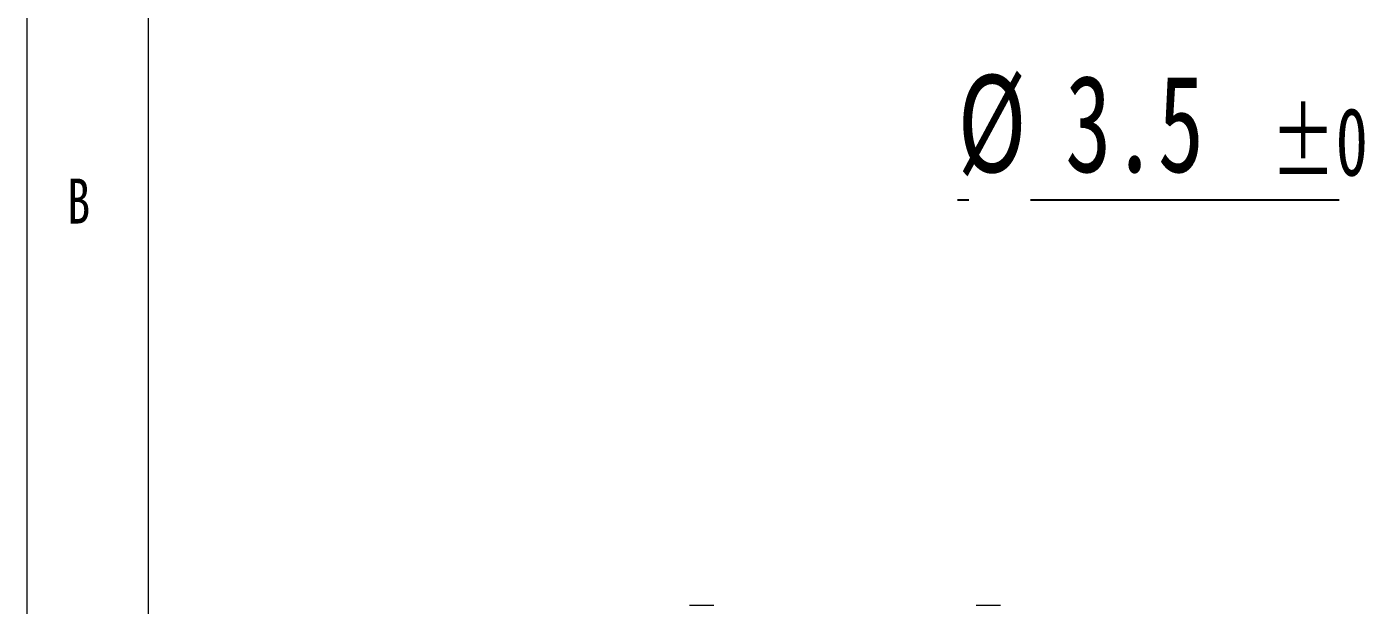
# Model space of a CAD drawing. Header units: millimetres. Extents: x 5 to 415, y 5 to 292.
# Drawn here: x 5 to 60, y 207.1 to 230.9 of the extents above; entities that cross this region are included whole.
import ezdxf

# ---------------------------------------------------------------- set-up
doc = ezdxf.new("R2010")
doc.units = ezdxf.units.MM
doc.linetypes.add('CENTERX2', pattern=[20.32, 12.7, -2.54, 2.54, -2.54])
doc.layers.add('CENTER_LINE', color=7, linetype='CENTERX2')
doc.styles.add('SLDTEXTSTYLE0', font='TXT', dxfattribs={"width": 0.7})
doc.styles.add('SLDTEXTSTYLE3', font='TXT', dxfattribs={"width": 0.75})
doc.dimstyles.new('SLDDIMSTYLE2', dxfattribs={"dimtxt": 4, "dimasz": 3.302, "dimexe": 0, "dimexo": 0.0625, "dimgap": 1, "dimtad": 0, "dimtih": 1, "dimtoh": 1, "dimdec": 1, "dimrnd": 1e-09, "dimzin": 12, "dimdsep": 46, "dimtxsty": 'SLDTEXTSTYLE0', "dimsah": 1, "dimcen": 0, "dimadec": 0, "dimazin": 3, "dimtol": 1, "dimtp": 0.1, "dimtm": 0.1, "dimtfac": 1, "dimtdec": 1, "dimtmove": 0, "dimatfit": 3, "dimfxl": 1, "dimfrac": 2, "dimtolj": 1, "dimarcsym": 0})

# ---------------------------------------------------------------- blocks, each defined once
blk = doc.blocks.new('_D_5')
at = {"layer": 'CENTER_LINE'}
for p, q in [((79.331, 223.779), (43.309, 223.779)), ((87.969, 184.436), (79.331, 223.779)), ((88.72, 181.017), (87.969, 184.436)), ((88.72, 181.017), (90.081, 174.815))]:
    blk.add_line(p, q, dxfattribs=at)
for points in [[(87.969, 184.436), (87.757, 187.77), (86.765, 187.552)], [(88.72, 181.017), (88.932, 177.683), (89.924, 177.901)]]:
    blk.add_solid(points, dxfattribs=at)
at = {"layer": 'CENTER_LINE', "attachment_point": 1, "style": 'SLDTEXTSTYLE0'}
for s, insert, char_height in [('%%c', (43.309, 228.935), 4), ('HOLE', (65.255, 228.935), 4), ('3.5', (47.738, 228.935), 4), ('±0.1', (56.199, 227.587), 2.8)]:
    blk.add_mtext(s, dxfattribs=dict(at, insert=insert, char_height=char_height))

msp = doc.modelspace()

# ---------------------------------------------------------------- linework, layer by layer
at = {"color": 7, "linetype": 'Continuous', "lineweight": 18}
for p, q in [((5, 292), (5, 5)), ((10, 287), (10, 10))]:
    msp.add_line(p, q, dxfattribs=at)
for points in [[(32.276, 207.109), (32.291, 207.109), (32.321, 207.109), (32.553, 207.109), (32.883, 207.109), (33.145, 207.109), (33.276, 207.109)], [(44.076, 207.109), (44.207, 207.109), (44.469, 207.109), (44.8, 207.109), (45.031, 207.109), (45.061, 207.109), (45.076, 207.109)]]:
    msp.add_open_spline(points, degree=3, dxfattribs=at)

# ---------------------------------------------------------------- texts
at = {"color": 7, "linetype": 'Continuous', "lineweight": 0, "insert": (6.667, 224.668), "char_height": 1.852, "attachment_point": 1, "style": 'SLDTEXTSTYLE3'}
msp.add_mtext('B', dxfattribs=at)

# ---------------------------------------------------------------- dimensions: what is measured, and where the dimension line sits
at = {"layer": 'CENTER_LINE'}
dim = msp.add_diameter_dim_2p(p1=(87.969, 184.436), p2=(88.72, 181.017), text='<> HOLE', dimstyle='SLDDIMSTYLE2', dxfattribs=at)
dim.commit()
dim.dimension.update_dxf_attribs({"geometry": '_D_5', "text_midpoint": (60.527, 226.61), "dimtype": 163})

doc.saveas('drawing.dxf')
